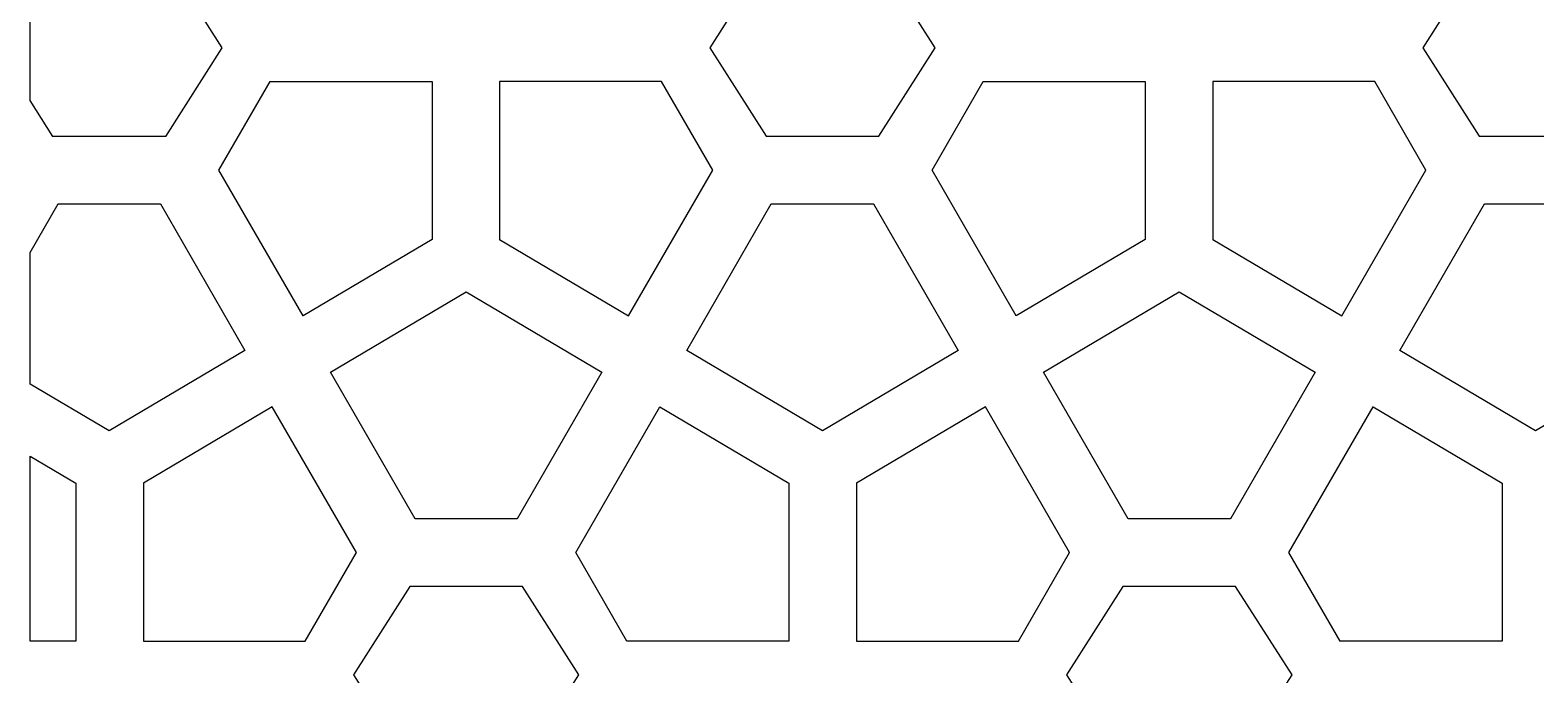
# Model space of a CAD drawing. Header units: centimetres. Extents: x -86 to 86, y -100 to 100.
# Drawn here: x -86.28 to -52.88, y 64.23 to 78.53 of the extents above; entities that cross this region are included whole.
import ezdxf

# ---------------------------------------------------------------- set-up
doc = ezdxf.new("R2010")
doc.units = ezdxf.units.CM
doc.header["$MEASUREMENT"] = 0
doc.layers.add('layer 1', color=7, linetype='Continuous')

msp = doc.modelspace()

# ---------------------------------------------------------------- linework, layer by layer
at = {"layer": 'layer 1', "color": 230}
for points, knots in [([(-86.28494, 76.96792), (-86.28494, 76.96792), (-85.77978, 76.17412), (-85.77978, 76.17412), (-85.77978, 76.17412), (-85.77978, 76.17412), (-83.27977, 76.17412), (-83.27977, 76.17412), (-83.27977, 76.17412), (-83.27977, 76.17412), (-82.02976, 78.13823), (-82.02976, 78.13823), (-82.02976, 78.13823), (-82.02976, 78.13823), (-83.27978, 80.10232), (-83.27978, 80.10232), (-83.27978, 80.10232), (-83.27978, 80.10232), (-85.77976, 80.10232), (-85.77976, 80.10232), (-85.77976, 80.10232), (-85.77976, 80.10232), (-86.28494, 79.30854), (-86.28494, 79.30854), (-86.28494, 79.30854), (-86.28494, 79.30854), (-86.28494, 76.96792), (-86.28494, 76.96792)], [0, 0, 0, 0, 0.125, 0.125, 0.125, 0.125, 0.25, 0.25, 0.25, 0.25, 0.375, 0.375, 0.375, 0.375, 0.5, 0.5, 0.5, 0.5, 0.625, 0.625, 0.625, 0.625, 0.75, 0.75, 0.75, 0.75, 1, 1, 1, 1]), ([(-71.20925, 78.13845), (-71.20925, 78.13845), (-69.95925, 80.10254), (-69.95925, 80.10254), (-69.95925, 80.10254), (-69.95925, 80.10254), (-67.45927, 80.10254), (-67.45927, 80.10254), (-67.45927, 80.10254), (-67.45927, 80.10254), (-66.20925, 78.13845), (-66.20925, 78.13845), (-66.20925, 78.13845), (-66.20925, 78.13845), (-67.45926, 76.17434), (-67.45926, 76.17434), (-67.45926, 76.17434), (-67.45926, 76.17434), (-69.95927, 76.17434), (-69.95927, 76.17434), (-69.95927, 76.17434), (-69.95927, 76.17434), (-71.20925, 78.13845), (-71.20925, 78.13845)], [0, 0, 0, 0, 0.14285714, 0.14285714, 0.14285714, 0.14285714, 0.28571429, 0.28571429, 0.28571429, 0.28571429, 0.42857143, 0.42857143, 0.42857143, 0.42857143, 0.57142857, 0.57142857, 0.57142857, 0.57142857, 0.71428571, 0.71428571, 0.71428571, 0.71428571, 1, 1, 1, 1]), ([(-55.3888, 78.13866), (-55.3888, 78.13866), (-54.1388, 80.10275), (-54.1388, 80.10275), (-54.1388, 80.10275), (-54.1388, 80.10275), (-51.63882, 80.10275), (-51.63882, 80.10275), (-51.63882, 80.10275), (-51.63882, 80.10275), (-50.3888, 78.13866), (-50.3888, 78.13866), (-50.3888, 78.13866), (-50.3888, 78.13866), (-51.63881, 76.17455), (-51.63881, 76.17455), (-51.63881, 76.17455), (-51.63881, 76.17455), (-54.13882, 76.17455), (-54.13882, 76.17455), (-54.13882, 76.17455), (-54.13882, 76.17455), (-55.3888, 78.13866), (-55.3888, 78.13866)], [0, 0, 0, 0, 0.14285714, 0.14285714, 0.14285714, 0.14285714, 0.28571429, 0.28571429, 0.28571429, 0.28571429, 0.42857143, 0.42857143, 0.42857143, 0.42857143, 0.57142857, 0.57142857, 0.57142857, 0.57142857, 0.71428571, 0.71428571, 0.71428571, 0.71428571, 1, 1, 1, 1]), ([(-80.22989, 72.19036), (-80.22989, 72.19036), (-77.36951, 73.88814), (-77.36951, 73.88814), (-77.36951, 73.88814), (-77.36951, 73.88814), (-77.36951, 77.3881), (-77.36951, 77.3881), (-77.36951, 77.3881), (-77.36951, 77.3881), (-80.96289, 77.3881), (-80.96289, 77.3881), (-80.96289, 77.3881), (-80.96289, 77.3881), (-82.09685, 75.42399), (-82.09685, 75.42399), (-82.09685, 75.42399), (-82.09685, 75.42399), (-80.22989, 72.19036), (-80.22989, 72.19036)], [0, 0, 0, 0, 0.16666667, 0.16666667, 0.16666667, 0.16666667, 0.33333333, 0.33333333, 0.33333333, 0.33333333, 0.5, 0.5, 0.5, 0.5, 0.66666667, 0.66666667, 0.66666667, 0.66666667, 1, 1, 1, 1]), ([(-73.0092, 72.19065), (-73.0092, 72.19065), (-75.86952, 73.88838), (-75.86952, 73.88838), (-75.86952, 73.88838), (-75.86952, 73.88838), (-75.86952, 77.38833), (-75.86952, 77.38833), (-75.86952, 77.38833), (-75.86952, 77.38833), (-72.27618, 77.38832), (-72.27618, 77.38832), (-72.27618, 77.38832), (-72.27618, 77.38832), (-71.14226, 75.42428), (-71.14226, 75.42428), (-71.14226, 75.42428), (-71.14226, 75.42428), (-73.0092, 72.19065), (-73.0092, 72.19065)], [0, 0, 0, 0, 0.16666667, 0.16666667, 0.16666667, 0.16666667, 0.33333333, 0.33333333, 0.33333333, 0.33333333, 0.5, 0.5, 0.5, 0.5, 0.66666667, 0.66666667, 0.66666667, 0.66666667, 1, 1, 1, 1]), ([(-64.40938, 72.19058), (-64.40938, 72.19058), (-61.549, 73.88836), (-61.549, 73.88836), (-61.549, 73.88836), (-61.549, 73.88836), (-61.549, 77.38832), (-61.549, 77.38832), (-61.549, 77.38832), (-61.549, 77.38832), (-65.14238, 77.38832), (-65.14238, 77.38832), (-65.14238, 77.38832), (-65.14238, 77.38832), (-66.27634, 75.42421), (-66.27634, 75.42421), (-66.27634, 75.42421), (-66.27634, 75.42421), (-64.40938, 72.19058), (-64.40938, 72.19058)], [0, 0, 0, 0, 0.16666667, 0.16666667, 0.16666667, 0.16666667, 0.33333333, 0.33333333, 0.33333333, 0.33333333, 0.5, 0.5, 0.5, 0.5, 0.66666667, 0.66666667, 0.66666667, 0.66666667, 1, 1, 1, 1]), ([(-57.18875, 72.19086), (-57.18875, 72.19086), (-60.04907, 73.88859), (-60.04907, 73.88859), (-60.04907, 73.88859), (-60.04907, 73.88859), (-60.04907, 77.38854), (-60.04907, 77.38854), (-60.04907, 77.38854), (-60.04907, 77.38854), (-56.45573, 77.38853), (-56.45573, 77.38853), (-56.45573, 77.38853), (-56.45573, 77.38853), (-55.32181, 75.42449), (-55.32181, 75.42449), (-55.32181, 75.42449), (-55.32181, 75.42449), (-57.18875, 72.19086), (-57.18875, 72.19086)], [0, 0, 0, 0, 0.16666667, 0.16666667, 0.16666667, 0.16666667, 0.33333333, 0.33333333, 0.33333333, 0.33333333, 0.5, 0.5, 0.5, 0.5, 0.66666667, 0.66666667, 0.66666667, 0.66666667, 1, 1, 1, 1]), ([(-86.28494, 70.68001), (-86.28494, 70.68001), (-84.52975, 69.6382), (-84.52975, 69.6382), (-84.52975, 69.6382), (-84.52975, 69.6382), (-81.51989, 71.42471), (-81.51989, 71.42471), (-81.51989, 71.42471), (-81.51989, 71.42471), (-83.39594, 74.67411), (-83.39594, 74.67411), (-83.39594, 74.67411), (-83.39594, 74.67411), (-85.66371, 74.67412), (-85.66371, 74.67412), (-85.66371, 74.67412), (-85.66371, 74.67412), (-86.28494, 73.5981), (-86.28494, 73.5981), (-86.28494, 73.5981), (-86.28494, 73.5981), (-86.28494, 70.68001), (-86.28494, 70.68001)], [0, 0, 0, 0, 0.14285714, 0.14285714, 0.14285714, 0.14285714, 0.28571429, 0.28571429, 0.28571429, 0.28571429, 0.42857143, 0.42857143, 0.42857143, 0.42857143, 0.57142857, 0.57142857, 0.57142857, 0.57142857, 0.71428571, 0.71428571, 0.71428571, 0.71428571, 1, 1, 1, 1]), ([(-71.71921, 71.42499), (-71.71921, 71.42499), (-68.70924, 69.63842), (-68.70924, 69.63842), (-68.70924, 69.63842), (-68.70924, 69.63842), (-65.69938, 71.42493), (-65.69938, 71.42493), (-65.69938, 71.42493), (-65.69938, 71.42493), (-67.57543, 74.67433), (-67.57543, 74.67433), (-67.57543, 74.67433), (-67.57543, 74.67433), (-69.8432, 74.67434), (-69.8432, 74.67434), (-69.8432, 74.67434), (-69.8432, 74.67434), (-71.71921, 71.42499), (-71.71921, 71.42499)], [0, 0, 0, 0, 0.16666667, 0.16666667, 0.16666667, 0.16666667, 0.33333333, 0.33333333, 0.33333333, 0.33333333, 0.5, 0.5, 0.5, 0.5, 0.66666667, 0.66666667, 0.66666667, 0.66666667, 1, 1, 1, 1]), ([(-55.89876, 71.4252), (-55.89876, 71.4252), (-52.88879, 69.63863), (-52.88879, 69.63863), (-52.88879, 69.63863), (-52.88879, 69.63863), (-49.87893, 71.42514), (-49.87893, 71.42514), (-49.87893, 71.42514), (-49.87893, 71.42514), (-51.75498, 74.67454), (-51.75498, 74.67454), (-51.75498, 74.67454), (-51.75498, 74.67454), (-54.02275, 74.67455), (-54.02275, 74.67455), (-54.02275, 74.67455), (-54.02275, 74.67455), (-55.89876, 71.4252), (-55.89876, 71.4252)], [0, 0, 0, 0, 0.16666667, 0.16666667, 0.16666667, 0.16666667, 0.33333333, 0.33333333, 0.33333333, 0.33333333, 0.5, 0.5, 0.5, 0.5, 0.66666667, 0.66666667, 0.66666667, 0.66666667, 1, 1, 1, 1]), ([(-73.6028, 70.94166), (-73.6028, 70.94166), (-76.61277, 72.72824), (-76.61277, 72.72824), (-76.61277, 72.72824), (-76.61277, 72.72824), (-79.62283, 70.94159), (-79.62283, 70.94159), (-79.62283, 70.94159), (-79.62283, 70.94159), (-77.74692, 67.69236), (-77.74692, 67.69236), (-77.74692, 67.69236), (-77.74692, 67.69236), (-75.47878, 67.69236), (-75.47878, 67.69236), (-75.47878, 67.69236), (-75.47878, 67.69236), (-73.6028, 70.94166), (-73.6028, 70.94166)], [0, 0, 0, 0, 0.16666667, 0.16666667, 0.16666667, 0.16666667, 0.33333333, 0.33333333, 0.33333333, 0.33333333, 0.5, 0.5, 0.5, 0.5, 0.66666667, 0.66666667, 0.66666667, 0.66666667, 1, 1, 1, 1]), ([(-57.78235, 70.94187), (-57.78235, 70.94187), (-60.79232, 72.72845), (-60.79232, 72.72845), (-60.79232, 72.72845), (-60.79232, 72.72845), (-63.80238, 70.9418), (-63.80238, 70.9418), (-63.80238, 70.9418), (-63.80238, 70.9418), (-61.92647, 67.69257), (-61.92647, 67.69257), (-61.92647, 67.69257), (-61.92647, 67.69257), (-59.65833, 67.69257), (-59.65833, 67.69257), (-59.65833, 67.69257), (-59.65833, 67.69257), (-57.78235, 70.94187), (-57.78235, 70.94187)], [0, 0, 0, 0, 0.16666667, 0.16666667, 0.16666667, 0.16666667, 0.33333333, 0.33333333, 0.33333333, 0.33333333, 0.5, 0.5, 0.5, 0.5, 0.66666667, 0.66666667, 0.66666667, 0.66666667, 1, 1, 1, 1]), ([(-83.77308, 64.97814), (-83.77308, 64.97814), (-83.77309, 68.47818), (-83.77309, 68.47818), (-83.77309, 68.47818), (-83.77309, 68.47818), (-80.91282, 70.17593), (-80.91282, 70.17593), (-80.91282, 70.17593), (-80.91282, 70.17593), (-79.04585, 66.94227), (-79.04585, 66.94227), (-79.04585, 66.94227), (-79.04585, 66.94227), (-80.17987, 64.97814), (-80.17987, 64.97814), (-80.17987, 64.97814), (-80.17987, 64.97814), (-83.77308, 64.97814), (-83.77308, 64.97814)], [0, 0, 0, 0, 0.16666667, 0.16666667, 0.16666667, 0.16666667, 0.33333333, 0.33333333, 0.33333333, 0.33333333, 0.5, 0.5, 0.5, 0.5, 0.66666667, 0.66666667, 0.66666667, 0.66666667, 1, 1, 1, 1]), ([(-69.45251, 64.97814), (-69.45251, 64.97814), (-69.45249, 68.4782), (-69.45249, 68.4782), (-69.45249, 68.4782), (-69.45249, 68.4782), (-72.31282, 70.17596), (-72.31282, 70.17596), (-72.31282, 70.17596), (-72.31282, 70.17596), (-74.17978, 66.94232), (-74.17978, 66.94232), (-74.17978, 66.94232), (-74.17978, 66.94232), (-73.04577, 64.97814), (-73.04577, 64.97814), (-73.04577, 64.97814), (-73.04577, 64.97814), (-69.45251, 64.97814), (-69.45251, 64.97814)], [0, 0, 0, 0, 0.16666667, 0.16666667, 0.16666667, 0.16666667, 0.33333333, 0.33333333, 0.33333333, 0.33333333, 0.5, 0.5, 0.5, 0.5, 0.66666667, 0.66666667, 0.66666667, 0.66666667, 1, 1, 1, 1]), ([(-67.95263, 64.97835), (-67.95263, 64.97835), (-67.95264, 68.47839), (-67.95264, 68.47839), (-67.95264, 68.47839), (-67.95264, 68.47839), (-65.09237, 70.17614), (-65.09237, 70.17614), (-65.09237, 70.17614), (-65.09237, 70.17614), (-63.2254, 66.94248), (-63.2254, 66.94248), (-63.2254, 66.94248), (-63.2254, 66.94248), (-64.35942, 64.97835), (-64.35942, 64.97835), (-64.35942, 64.97835), (-64.35942, 64.97835), (-67.95263, 64.97835), (-67.95263, 64.97835)], [0, 0, 0, 0, 0.16666667, 0.16666667, 0.16666667, 0.16666667, 0.33333333, 0.33333333, 0.33333333, 0.33333333, 0.5, 0.5, 0.5, 0.5, 0.66666667, 0.66666667, 0.66666667, 0.66666667, 1, 1, 1, 1]), ([(-53.63206, 64.97835), (-53.63206, 64.97835), (-53.63204, 68.47841), (-53.63204, 68.47841), (-53.63204, 68.47841), (-53.63204, 68.47841), (-56.49237, 70.17617), (-56.49237, 70.17617), (-56.49237, 70.17617), (-56.49237, 70.17617), (-58.35933, 66.94253), (-58.35933, 66.94253), (-58.35933, 66.94253), (-58.35933, 66.94253), (-57.22532, 64.97835), (-57.22532, 64.97835), (-57.22532, 64.97835), (-57.22532, 64.97835), (-53.63206, 64.97835), (-53.63206, 64.97835)], [0, 0, 0, 0, 0.16666667, 0.16666667, 0.16666667, 0.16666667, 0.33333333, 0.33333333, 0.33333333, 0.33333333, 0.5, 0.5, 0.5, 0.5, 0.66666667, 0.66666667, 0.66666667, 0.66666667, 1, 1, 1, 1]), ([(-86.28494, 64.9779), (-86.28494, 64.9779), (-85.27302, 64.97792), (-85.27302, 64.97792), (-85.27302, 64.97792), (-85.27302, 64.97792), (-85.273, 68.47798), (-85.273, 68.47798), (-85.273, 68.47798), (-85.273, 68.47798), (-86.28494, 69.08034), (-86.28494, 69.08034), (-86.28494, 69.08034), (-86.28494, 69.08034), (-86.28494, 64.9779), (-86.28494, 64.9779)], [0, 0, 0, 0, 0.2, 0.2, 0.2, 0.2, 0.4, 0.4, 0.4, 0.4, 0.6, 0.6, 0.6, 0.6, 1, 1, 1, 1]), ([(-79.11278, 64.22827), (-79.11278, 64.22827), (-77.86278, 66.19236), (-77.86278, 66.19236), (-77.86278, 66.19236), (-77.86278, 66.19236), (-75.3628, 66.19236), (-75.3628, 66.19236), (-75.3628, 66.19236), (-75.3628, 66.19236), (-74.11278, 64.22827), (-74.11278, 64.22827), (-74.11278, 64.22827), (-74.11278, 64.22827), (-75.36279, 62.26416), (-75.36279, 62.26416), (-75.36279, 62.26416), (-75.36279, 62.26416), (-77.8628, 62.26416), (-77.8628, 62.26416), (-77.8628, 62.26416), (-77.8628, 62.26416), (-79.11278, 64.22827), (-79.11278, 64.22827)], [0, 0, 0, 0, 0.14285714, 0.14285714, 0.14285714, 0.14285714, 0.28571429, 0.28571429, 0.28571429, 0.28571429, 0.42857143, 0.42857143, 0.42857143, 0.42857143, 0.57142857, 0.57142857, 0.57142857, 0.57142857, 0.71428571, 0.71428571, 0.71428571, 0.71428571, 1, 1, 1, 1]), ([(-63.29233, 64.22848), (-63.29233, 64.22848), (-62.04233, 66.19257), (-62.04233, 66.19257), (-62.04233, 66.19257), (-62.04233, 66.19257), (-59.54235, 66.19257), (-59.54235, 66.19257), (-59.54235, 66.19257), (-59.54235, 66.19257), (-58.29233, 64.22848), (-58.29233, 64.22848), (-58.29233, 64.22848), (-58.29233, 64.22848), (-59.54234, 62.26437), (-59.54234, 62.26437), (-59.54234, 62.26437), (-59.54234, 62.26437), (-62.04235, 62.26437), (-62.04235, 62.26437), (-62.04235, 62.26437), (-62.04235, 62.26437), (-63.29233, 64.22848), (-63.29233, 64.22848)], [0, 0, 0, 0, 0.14285714, 0.14285714, 0.14285714, 0.14285714, 0.28571429, 0.28571429, 0.28571429, 0.28571429, 0.42857143, 0.42857143, 0.42857143, 0.42857143, 0.57142857, 0.57142857, 0.57142857, 0.57142857, 0.71428571, 0.71428571, 0.71428571, 0.71428571, 1, 1, 1, 1])]:
    msp.add_open_spline(points, degree=3, knots=knots, dxfattribs=at)
at = {"layer": 'layer 1', "color": 250, "lineweight": 9}
for points, knots in [([(-86.28494, 76.96792), (-86.28494, 76.96792), (-85.77978, 76.17412), (-85.77978, 76.17412), (-85.77978, 76.17412), (-85.77978, 76.17412), (-83.27977, 76.17412), (-83.27977, 76.17412), (-83.27977, 76.17412), (-83.27977, 76.17412), (-82.02976, 78.13823), (-82.02976, 78.13823), (-82.02976, 78.13823), (-82.02976, 78.13823), (-83.27978, 80.10232), (-83.27978, 80.10232), (-83.27978, 80.10232), (-83.27978, 80.10232), (-85.77976, 80.10232), (-85.77976, 80.10232), (-85.77976, 80.10232), (-85.77976, 80.10232), (-86.28494, 79.30854), (-86.28494, 79.30854), (-86.28494, 79.30854), (-86.28494, 79.30854), (-86.28494, 76.96792), (-86.28494, 76.96792)], [0, 0, 0, 0, 0.125, 0.125, 0.125, 0.125, 0.25, 0.25, 0.25, 0.25, 0.375, 0.375, 0.375, 0.375, 0.5, 0.5, 0.5, 0.5, 0.625, 0.625, 0.625, 0.625, 0.75, 0.75, 0.75, 0.75, 1, 1, 1, 1]), ([(-71.20925, 78.13845), (-71.20925, 78.13845), (-69.95925, 80.10254), (-69.95925, 80.10254), (-69.95925, 80.10254), (-69.95925, 80.10254), (-67.45927, 80.10254), (-67.45927, 80.10254), (-67.45927, 80.10254), (-67.45927, 80.10254), (-66.20925, 78.13845), (-66.20925, 78.13845), (-66.20925, 78.13845), (-66.20925, 78.13845), (-67.45926, 76.17434), (-67.45926, 76.17434), (-67.45926, 76.17434), (-67.45926, 76.17434), (-69.95927, 76.17434), (-69.95927, 76.17434), (-69.95927, 76.17434), (-69.95927, 76.17434), (-71.20925, 78.13845), (-71.20925, 78.13845)], [0, 0, 0, 0, 0.14285714, 0.14285714, 0.14285714, 0.14285714, 0.28571429, 0.28571429, 0.28571429, 0.28571429, 0.42857143, 0.42857143, 0.42857143, 0.42857143, 0.57142857, 0.57142857, 0.57142857, 0.57142857, 0.71428571, 0.71428571, 0.71428571, 0.71428571, 1, 1, 1, 1]), ([(-55.3888, 78.13866), (-55.3888, 78.13866), (-54.1388, 80.10275), (-54.1388, 80.10275), (-54.1388, 80.10275), (-54.1388, 80.10275), (-51.63882, 80.10275), (-51.63882, 80.10275), (-51.63882, 80.10275), (-51.63882, 80.10275), (-50.3888, 78.13866), (-50.3888, 78.13866), (-50.3888, 78.13866), (-50.3888, 78.13866), (-51.63881, 76.17455), (-51.63881, 76.17455), (-51.63881, 76.17455), (-51.63881, 76.17455), (-54.13882, 76.17455), (-54.13882, 76.17455), (-54.13882, 76.17455), (-54.13882, 76.17455), (-55.3888, 78.13866), (-55.3888, 78.13866)], [0, 0, 0, 0, 0.14285714, 0.14285714, 0.14285714, 0.14285714, 0.28571429, 0.28571429, 0.28571429, 0.28571429, 0.42857143, 0.42857143, 0.42857143, 0.42857143, 0.57142857, 0.57142857, 0.57142857, 0.57142857, 0.71428571, 0.71428571, 0.71428571, 0.71428571, 1, 1, 1, 1]), ([(-80.22989, 72.19036), (-80.22989, 72.19036), (-77.36951, 73.88814), (-77.36951, 73.88814), (-77.36951, 73.88814), (-77.36951, 73.88814), (-77.36951, 77.3881), (-77.36951, 77.3881), (-77.36951, 77.3881), (-77.36951, 77.3881), (-80.96289, 77.3881), (-80.96289, 77.3881), (-80.96289, 77.3881), (-80.96289, 77.3881), (-82.09685, 75.42399), (-82.09685, 75.42399), (-82.09685, 75.42399), (-82.09685, 75.42399), (-80.22989, 72.19036), (-80.22989, 72.19036)], [0, 0, 0, 0, 0.16666667, 0.16666667, 0.16666667, 0.16666667, 0.33333333, 0.33333333, 0.33333333, 0.33333333, 0.5, 0.5, 0.5, 0.5, 0.66666667, 0.66666667, 0.66666667, 0.66666667, 1, 1, 1, 1]), ([(-73.0092, 72.19065), (-73.0092, 72.19065), (-75.86952, 73.88838), (-75.86952, 73.88838), (-75.86952, 73.88838), (-75.86952, 73.88838), (-75.86952, 77.38833), (-75.86952, 77.38833), (-75.86952, 77.38833), (-75.86952, 77.38833), (-72.27618, 77.38832), (-72.27618, 77.38832), (-72.27618, 77.38832), (-72.27618, 77.38832), (-71.14226, 75.42428), (-71.14226, 75.42428), (-71.14226, 75.42428), (-71.14226, 75.42428), (-73.0092, 72.19065), (-73.0092, 72.19065)], [0, 0, 0, 0, 0.16666667, 0.16666667, 0.16666667, 0.16666667, 0.33333333, 0.33333333, 0.33333333, 0.33333333, 0.5, 0.5, 0.5, 0.5, 0.66666667, 0.66666667, 0.66666667, 0.66666667, 1, 1, 1, 1]), ([(-64.40938, 72.19058), (-64.40938, 72.19058), (-61.549, 73.88836), (-61.549, 73.88836), (-61.549, 73.88836), (-61.549, 73.88836), (-61.549, 77.38832), (-61.549, 77.38832), (-61.549, 77.38832), (-61.549, 77.38832), (-65.14238, 77.38832), (-65.14238, 77.38832), (-65.14238, 77.38832), (-65.14238, 77.38832), (-66.27634, 75.42421), (-66.27634, 75.42421), (-66.27634, 75.42421), (-66.27634, 75.42421), (-64.40938, 72.19058), (-64.40938, 72.19058)], [0, 0, 0, 0, 0.16666667, 0.16666667, 0.16666667, 0.16666667, 0.33333333, 0.33333333, 0.33333333, 0.33333333, 0.5, 0.5, 0.5, 0.5, 0.66666667, 0.66666667, 0.66666667, 0.66666667, 1, 1, 1, 1]), ([(-57.18875, 72.19086), (-57.18875, 72.19086), (-60.04907, 73.88859), (-60.04907, 73.88859), (-60.04907, 73.88859), (-60.04907, 73.88859), (-60.04907, 77.38854), (-60.04907, 77.38854), (-60.04907, 77.38854), (-60.04907, 77.38854), (-56.45573, 77.38853), (-56.45573, 77.38853), (-56.45573, 77.38853), (-56.45573, 77.38853), (-55.32181, 75.42449), (-55.32181, 75.42449), (-55.32181, 75.42449), (-55.32181, 75.42449), (-57.18875, 72.19086), (-57.18875, 72.19086)], [0, 0, 0, 0, 0.16666667, 0.16666667, 0.16666667, 0.16666667, 0.33333333, 0.33333333, 0.33333333, 0.33333333, 0.5, 0.5, 0.5, 0.5, 0.66666667, 0.66666667, 0.66666667, 0.66666667, 1, 1, 1, 1]), ([(-86.28494, 70.68001), (-86.28494, 70.68001), (-84.52975, 69.6382), (-84.52975, 69.6382), (-84.52975, 69.6382), (-84.52975, 69.6382), (-81.51989, 71.42471), (-81.51989, 71.42471), (-81.51989, 71.42471), (-81.51989, 71.42471), (-83.39594, 74.67411), (-83.39594, 74.67411), (-83.39594, 74.67411), (-83.39594, 74.67411), (-85.66371, 74.67412), (-85.66371, 74.67412), (-85.66371, 74.67412), (-85.66371, 74.67412), (-86.28494, 73.5981), (-86.28494, 73.5981), (-86.28494, 73.5981), (-86.28494, 73.5981), (-86.28494, 70.68001), (-86.28494, 70.68001)], [0, 0, 0, 0, 0.14285714, 0.14285714, 0.14285714, 0.14285714, 0.28571429, 0.28571429, 0.28571429, 0.28571429, 0.42857143, 0.42857143, 0.42857143, 0.42857143, 0.57142857, 0.57142857, 0.57142857, 0.57142857, 0.71428571, 0.71428571, 0.71428571, 0.71428571, 1, 1, 1, 1]), ([(-71.71921, 71.42499), (-71.71921, 71.42499), (-68.70924, 69.63842), (-68.70924, 69.63842), (-68.70924, 69.63842), (-68.70924, 69.63842), (-65.69938, 71.42493), (-65.69938, 71.42493), (-65.69938, 71.42493), (-65.69938, 71.42493), (-67.57543, 74.67433), (-67.57543, 74.67433), (-67.57543, 74.67433), (-67.57543, 74.67433), (-69.8432, 74.67434), (-69.8432, 74.67434), (-69.8432, 74.67434), (-69.8432, 74.67434), (-71.71921, 71.42499), (-71.71921, 71.42499)], [0, 0, 0, 0, 0.16666667, 0.16666667, 0.16666667, 0.16666667, 0.33333333, 0.33333333, 0.33333333, 0.33333333, 0.5, 0.5, 0.5, 0.5, 0.66666667, 0.66666667, 0.66666667, 0.66666667, 1, 1, 1, 1]), ([(-55.89876, 71.4252), (-55.89876, 71.4252), (-52.88879, 69.63863), (-52.88879, 69.63863), (-52.88879, 69.63863), (-52.88879, 69.63863), (-49.87893, 71.42514), (-49.87893, 71.42514), (-49.87893, 71.42514), (-49.87893, 71.42514), (-51.75498, 74.67454), (-51.75498, 74.67454), (-51.75498, 74.67454), (-51.75498, 74.67454), (-54.02275, 74.67455), (-54.02275, 74.67455), (-54.02275, 74.67455), (-54.02275, 74.67455), (-55.89876, 71.4252), (-55.89876, 71.4252)], [0, 0, 0, 0, 0.16666667, 0.16666667, 0.16666667, 0.16666667, 0.33333333, 0.33333333, 0.33333333, 0.33333333, 0.5, 0.5, 0.5, 0.5, 0.66666667, 0.66666667, 0.66666667, 0.66666667, 1, 1, 1, 1]), ([(-73.6028, 70.94166), (-73.6028, 70.94166), (-76.61277, 72.72824), (-76.61277, 72.72824), (-76.61277, 72.72824), (-76.61277, 72.72824), (-79.62283, 70.94159), (-79.62283, 70.94159), (-79.62283, 70.94159), (-79.62283, 70.94159), (-77.74692, 67.69236), (-77.74692, 67.69236), (-77.74692, 67.69236), (-77.74692, 67.69236), (-75.47878, 67.69236), (-75.47878, 67.69236), (-75.47878, 67.69236), (-75.47878, 67.69236), (-73.6028, 70.94166), (-73.6028, 70.94166)], [0, 0, 0, 0, 0.16666667, 0.16666667, 0.16666667, 0.16666667, 0.33333333, 0.33333333, 0.33333333, 0.33333333, 0.5, 0.5, 0.5, 0.5, 0.66666667, 0.66666667, 0.66666667, 0.66666667, 1, 1, 1, 1]), ([(-57.78235, 70.94187), (-57.78235, 70.94187), (-60.79232, 72.72845), (-60.79232, 72.72845), (-60.79232, 72.72845), (-60.79232, 72.72845), (-63.80238, 70.9418), (-63.80238, 70.9418), (-63.80238, 70.9418), (-63.80238, 70.9418), (-61.92647, 67.69257), (-61.92647, 67.69257), (-61.92647, 67.69257), (-61.92647, 67.69257), (-59.65833, 67.69257), (-59.65833, 67.69257), (-59.65833, 67.69257), (-59.65833, 67.69257), (-57.78235, 70.94187), (-57.78235, 70.94187)], [0, 0, 0, 0, 0.16666667, 0.16666667, 0.16666667, 0.16666667, 0.33333333, 0.33333333, 0.33333333, 0.33333333, 0.5, 0.5, 0.5, 0.5, 0.66666667, 0.66666667, 0.66666667, 0.66666667, 1, 1, 1, 1]), ([(-83.77308, 64.97814), (-83.77308, 64.97814), (-83.77309, 68.47818), (-83.77309, 68.47818), (-83.77309, 68.47818), (-83.77309, 68.47818), (-80.91282, 70.17593), (-80.91282, 70.17593), (-80.91282, 70.17593), (-80.91282, 70.17593), (-79.04585, 66.94227), (-79.04585, 66.94227), (-79.04585, 66.94227), (-79.04585, 66.94227), (-80.17987, 64.97814), (-80.17987, 64.97814), (-80.17987, 64.97814), (-80.17987, 64.97814), (-83.77308, 64.97814), (-83.77308, 64.97814)], [0, 0, 0, 0, 0.16666667, 0.16666667, 0.16666667, 0.16666667, 0.33333333, 0.33333333, 0.33333333, 0.33333333, 0.5, 0.5, 0.5, 0.5, 0.66666667, 0.66666667, 0.66666667, 0.66666667, 1, 1, 1, 1]), ([(-69.45251, 64.97814), (-69.45251, 64.97814), (-69.45249, 68.4782), (-69.45249, 68.4782), (-69.45249, 68.4782), (-69.45249, 68.4782), (-72.31282, 70.17596), (-72.31282, 70.17596), (-72.31282, 70.17596), (-72.31282, 70.17596), (-74.17978, 66.94232), (-74.17978, 66.94232), (-74.17978, 66.94232), (-74.17978, 66.94232), (-73.04577, 64.97814), (-73.04577, 64.97814), (-73.04577, 64.97814), (-73.04577, 64.97814), (-69.45251, 64.97814), (-69.45251, 64.97814)], [0, 0, 0, 0, 0.16666667, 0.16666667, 0.16666667, 0.16666667, 0.33333333, 0.33333333, 0.33333333, 0.33333333, 0.5, 0.5, 0.5, 0.5, 0.66666667, 0.66666667, 0.66666667, 0.66666667, 1, 1, 1, 1]), ([(-67.95263, 64.97835), (-67.95263, 64.97835), (-67.95264, 68.47839), (-67.95264, 68.47839), (-67.95264, 68.47839), (-67.95264, 68.47839), (-65.09237, 70.17614), (-65.09237, 70.17614), (-65.09237, 70.17614), (-65.09237, 70.17614), (-63.2254, 66.94248), (-63.2254, 66.94248), (-63.2254, 66.94248), (-63.2254, 66.94248), (-64.35942, 64.97835), (-64.35942, 64.97835), (-64.35942, 64.97835), (-64.35942, 64.97835), (-67.95263, 64.97835), (-67.95263, 64.97835)], [0, 0, 0, 0, 0.16666667, 0.16666667, 0.16666667, 0.16666667, 0.33333333, 0.33333333, 0.33333333, 0.33333333, 0.5, 0.5, 0.5, 0.5, 0.66666667, 0.66666667, 0.66666667, 0.66666667, 1, 1, 1, 1]), ([(-53.63206, 64.97835), (-53.63206, 64.97835), (-53.63204, 68.47841), (-53.63204, 68.47841), (-53.63204, 68.47841), (-53.63204, 68.47841), (-56.49237, 70.17617), (-56.49237, 70.17617), (-56.49237, 70.17617), (-56.49237, 70.17617), (-58.35933, 66.94253), (-58.35933, 66.94253), (-58.35933, 66.94253), (-58.35933, 66.94253), (-57.22532, 64.97835), (-57.22532, 64.97835), (-57.22532, 64.97835), (-57.22532, 64.97835), (-53.63206, 64.97835), (-53.63206, 64.97835)], [0, 0, 0, 0, 0.16666667, 0.16666667, 0.16666667, 0.16666667, 0.33333333, 0.33333333, 0.33333333, 0.33333333, 0.5, 0.5, 0.5, 0.5, 0.66666667, 0.66666667, 0.66666667, 0.66666667, 1, 1, 1, 1]), ([(-86.28494, 64.9779), (-86.28494, 64.9779), (-85.27302, 64.97792), (-85.27302, 64.97792), (-85.27302, 64.97792), (-85.27302, 64.97792), (-85.273, 68.47798), (-85.273, 68.47798), (-85.273, 68.47798), (-85.273, 68.47798), (-86.28494, 69.08034), (-86.28494, 69.08034), (-86.28494, 69.08034), (-86.28494, 69.08034), (-86.28494, 64.9779), (-86.28494, 64.9779)], [0, 0, 0, 0, 0.2, 0.2, 0.2, 0.2, 0.4, 0.4, 0.4, 0.4, 0.6, 0.6, 0.6, 0.6, 1, 1, 1, 1]), ([(-79.11278, 64.22827), (-79.11278, 64.22827), (-77.86278, 66.19236), (-77.86278, 66.19236), (-77.86278, 66.19236), (-77.86278, 66.19236), (-75.3628, 66.19236), (-75.3628, 66.19236), (-75.3628, 66.19236), (-75.3628, 66.19236), (-74.11278, 64.22827), (-74.11278, 64.22827), (-74.11278, 64.22827), (-74.11278, 64.22827), (-75.36279, 62.26416), (-75.36279, 62.26416), (-75.36279, 62.26416), (-75.36279, 62.26416), (-77.8628, 62.26416), (-77.8628, 62.26416), (-77.8628, 62.26416), (-77.8628, 62.26416), (-79.11278, 64.22827), (-79.11278, 64.22827)], [0, 0, 0, 0, 0.14285714, 0.14285714, 0.14285714, 0.14285714, 0.28571429, 0.28571429, 0.28571429, 0.28571429, 0.42857143, 0.42857143, 0.42857143, 0.42857143, 0.57142857, 0.57142857, 0.57142857, 0.57142857, 0.71428571, 0.71428571, 0.71428571, 0.71428571, 1, 1, 1, 1]), ([(-63.29233, 64.22848), (-63.29233, 64.22848), (-62.04233, 66.19257), (-62.04233, 66.19257), (-62.04233, 66.19257), (-62.04233, 66.19257), (-59.54235, 66.19257), (-59.54235, 66.19257), (-59.54235, 66.19257), (-59.54235, 66.19257), (-58.29233, 64.22848), (-58.29233, 64.22848), (-58.29233, 64.22848), (-58.29233, 64.22848), (-59.54234, 62.26437), (-59.54234, 62.26437), (-59.54234, 62.26437), (-59.54234, 62.26437), (-62.04235, 62.26437), (-62.04235, 62.26437), (-62.04235, 62.26437), (-62.04235, 62.26437), (-63.29233, 64.22848), (-63.29233, 64.22848)], [0, 0, 0, 0, 0.14285714, 0.14285714, 0.14285714, 0.14285714, 0.28571429, 0.28571429, 0.28571429, 0.28571429, 0.42857143, 0.42857143, 0.42857143, 0.42857143, 0.57142857, 0.57142857, 0.57142857, 0.57142857, 0.71428571, 0.71428571, 0.71428571, 0.71428571, 1, 1, 1, 1])]:
    msp.add_open_spline(points, degree=3, knots=knots, dxfattribs=at)

doc.saveas('drawing.dxf')
